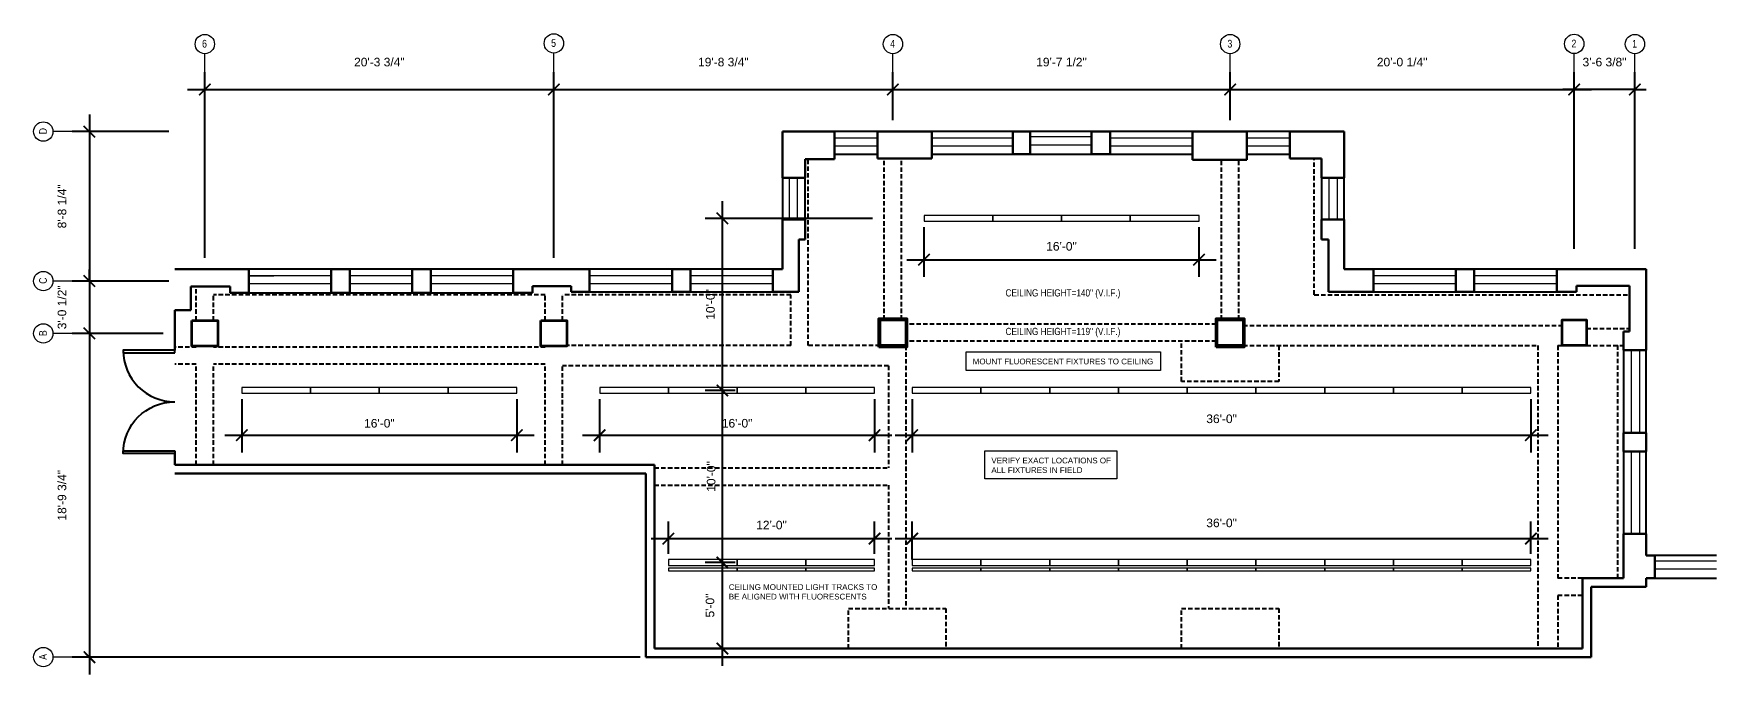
# Model space of a CAD drawing. Extents: x 2166 to 4336, y -1734 to 661.
# Drawn here: x 3161 to 4336, y -858 to -412 of the extents above; entities that cross this region are included whole.
import ezdxf

# ---------------------------------------------------------------- set-up
doc = ezdxf.new("R2010")
doc.units = 0
doc.header["$LTSCALE"] = 25
doc.header["$MEASUREMENT"] = 0
doc.header["$PDMODE"] = 34
doc.header["$PDSIZE"] = 6
doc.linetypes.add('HIDDEN2', pattern=[0.1875, 0.125, -0.0625])
doc.layers.get('0').update_dxf_attribs({"lineweight": 15})
for name, color, linetype, lineweight in [('A-ANNO-NOTE', 230, 'Continuous', 13), ('A-CEN-COLNUM', 1, 'Continuous', 15), ('A-DIM', 86, 'Continuous', 15), ('A-FURN-FURN', 43, 'HIDDEN2', 25), ('A-PWR-SYMBOL', 3, 'Continuous', 9), ('EXIST-BEAM-OVHD', 32, 'HIDDEN2', 25), ('EXIST-GLAZ-GLAZ', 4, 'Continuous', 18), ('EXIST-S-COL', 32, 'Continuous', 35), ('EXIST-WALL-FULL', 1, 'Continuous', 30), ('EXIST-WALL-PRHT', 32, 'Continuous', 25)]:
    doc.layers.add(name, color=color, linetype=linetype, lineweight=lineweight)
doc.layers.add('NEW-PART', color=1, linetype='Continuous')
doc.styles.add('Arial Narrow', font='ARIALN.TTF', dxfattribs={"height": 12})
doc.styles.add('Arial Narrow 8', font='ARIALN.TTF', dxfattribs={"height": 9})
doc.styles.add('Dim', font='ARIAL.TTF', dxfattribs={"height": 6})
doc.styles.add('DIMPAPER', font='ARIAL.TTF', dxfattribs={"height": 2})
doc.dimstyles.new('AW PAPER', dxfattribs={"dimscale": 0, "dimtxt": 0.5625, "dimasz": 0.125, "dimexe": 0.09375, "dimexo": 0.03125, "dimgap": 0.125, "dimtad": 1, "dimdec": 3, "dimrnd": 0.125, "dimzin": 3, "dimdsep": 46, "dimlunit": 4, "dimtxsty": 'DIMPAPER', "dimblk": 'ARCHTICK', "dimcen": 0.09375, "dimdle": 0.09375, "dimadec": 0, "dimazin": 0, "dimtfac": 1, "dimtdec": 3, "dimtix": 1, "dimtmove": 1, "dimatfit": 2, "dimfxl": 0, "dimfrac": 2, "dimtolj": 1, "dimtzin": 0, "dimarcsym": 0})

# ---------------------------------------------------------------- blocks, each defined once
blk = doc.blocks.new('LDR')
blk.add_line((0, 0), (0, 0))
blk.add_lwpolyline([(-1.75, 0), (0, 0), (0, 36), (-1.75, 36)], close=True)
blk.add_arc((0, 0), 36, 90, 180)
blk = doc.blocks.new('_ARCHTICK')
at = {"color": 0, "linetype": 'ByBlock', "const_width": 0.15}
blk.add_lwpolyline([(-0.5, -0.5), (0.5, 0.5)], dxfattribs=at)
blk = doc.blocks.new('*D42')
at = {"layer": 'A-DIM', "color": 0, "lineweight": -2}
for p, q in [((3281, -568), (3281, -438.6)), ((3524.7, -564), (3524.7, -438.6)), ((3269, -450.6), (3536.7, -450.6))]:
    blk.add_line(p, q, dxfattribs=at)
at = {"layer": 'Defpoints', "color": 0}
for p in [(3524.7, -450.6), (3281, -572), (3524.7, -568)]:
    blk.add_point(p, dxfattribs=at)
at = {"layer": 'A-DIM', "color": 0, "lineweight": -2, "xscale": 8, "yscale": 8, "zscale": 8, "rotation": 180}
blk.add_blockref('_ARCHTICK', (3281, -450.6), dxfattribs=at)
at = {"layer": 'A-DIM', "color": 0, "lineweight": -2, "xscale": 8, "yscale": 8, "zscale": 8}
blk.add_blockref('_ARCHTICK', (3524.7, -450.6), dxfattribs=at)
at = {"layer": 'A-DIM', "color": 0, "insert": (3402.9, -431.5), "char_height": 6, "attachment_point": 5, "style": 'Dim'}
blk.add_mtext('\\A1;20\'-3 3/4"', dxfattribs=at)
blk = doc.blocks.new('*D43')
at = {"layer": 'A-DIM', "color": 0, "lineweight": -2}
for p, q in [((3524.7, -568), (3524.7, -438.6)), ((3761.5, -468), (3761.5, -438.6)), ((3512.7, -450.6), (3773.5, -450.6))]:
    blk.add_line(p, q, dxfattribs=at)
at = {"layer": 'Defpoints', "color": 0}
for p in [(3761.5, -450.6), (3761.5, -472), (3524.7, -572)]:
    blk.add_point(p, dxfattribs=at)
at = {"layer": 'A-DIM', "color": 0, "lineweight": -2, "xscale": 8, "yscale": 8, "zscale": 8, "rotation": 180}
blk.add_blockref('_ARCHTICK', (3524.7, -450.6), dxfattribs=at)
at = {"layer": 'A-DIM', "color": 0, "lineweight": -2, "xscale": 8, "yscale": 8, "zscale": 8}
blk.add_blockref('_ARCHTICK', (3761.5, -450.6), dxfattribs=at)
at = {"layer": 'A-DIM', "color": 0, "insert": (3643.1, -431.5), "char_height": 6, "attachment_point": 5, "style": 'Dim'}
blk.add_mtext('\\A1;19\'-8 3/4"', dxfattribs=at)
blk = doc.blocks.new('*D44')
at = {"layer": 'A-DIM', "color": 0, "lineweight": -2}
for p, q in [((3761.5, -472), (3761.5, -438.6)), ((3997, -468), (3997, -438.6)), ((3749.5, -450.6), (4009, -450.6))]:
    blk.add_line(p, q, dxfattribs=at)
at = {"layer": 'Defpoints', "color": 0}
for p in [(3997, -450.6), (3761.5, -476), (3997, -472)]:
    blk.add_point(p, dxfattribs=at)
at = {"layer": 'A-DIM', "color": 0, "lineweight": -2, "xscale": 8, "yscale": 8, "zscale": 8, "rotation": 180}
blk.add_blockref('_ARCHTICK', (3761.5, -450.6), dxfattribs=at)
at = {"layer": 'A-DIM', "color": 0, "lineweight": -2, "xscale": 8, "yscale": 8, "zscale": 8}
blk.add_blockref('_ARCHTICK', (3997, -450.6), dxfattribs=at)
at = {"layer": 'A-DIM', "color": 0, "insert": (3879.2, -431.5), "char_height": 6, "attachment_point": 5, "style": 'Dim'}
blk.add_mtext('\\A1;19\'-7 1/2"', dxfattribs=at)
blk = doc.blocks.new('*D45')
at = {"layer": 'A-DIM', "color": 0, "lineweight": -2}
for p, q in [((3997, -472), (3997, -438.6)), ((4237.2, -561.8), (4237.2, -438.6)), ((3985, -450.6), (4249.2, -450.6))]:
    blk.add_line(p, q, dxfattribs=at)
at = {"layer": 'Defpoints', "color": 0}
for p in [(4237.2, -450.6), (3997, -476), (4237.2, -565.8)]:
    blk.add_point(p, dxfattribs=at)
at = {"layer": 'A-DIM', "color": 0, "lineweight": -2, "xscale": 8, "yscale": 8, "zscale": 8, "rotation": 180}
blk.add_blockref('_ARCHTICK', (3997, -450.6), dxfattribs=at)
at = {"layer": 'A-DIM', "color": 0, "lineweight": -2, "xscale": 8, "yscale": 8, "zscale": 8}
blk.add_blockref('_ARCHTICK', (4237.2, -450.6), dxfattribs=at)
at = {"layer": 'A-DIM', "color": 0, "insert": (4117.1, -431.5), "char_height": 6, "attachment_point": 5, "style": 'Dim'}
blk.add_mtext('\\A1;20\'-0 1/4"', dxfattribs=at)
blk = doc.blocks.new('*D46')
at = {"layer": 'A-DIM', "color": 0, "lineweight": -2}
for p, q in [((4237.2, -561.8), (4237.2, -438.6)), ((4279.6, -561.8), (4279.6, -438.6)), ((4237.2, -450.6), (4229.2, -450.6)), ((4279.6, -450.6), (4237.2, -450.6)), ((4279.6, -450.6), (4287.6, -450.6))]:
    blk.add_line(p, q, dxfattribs=at)
at = {"layer": 'Defpoints', "color": 0}
for p in [(4237.2, -450.6), (4237.2, -565.8), (4279.6, -565.8)]:
    blk.add_point(p, dxfattribs=at)
at = {"layer": 'A-DIM', "color": 0, "lineweight": -2, "xscale": 8, "yscale": 8, "zscale": 8}
blk.add_blockref('_ARCHTICK', (4237.2, -450.6), dxfattribs=at)
at = {"layer": 'A-DIM', "color": 0, "lineweight": -2, "xscale": 8, "yscale": 8, "zscale": 8, "rotation": 180}
blk.add_blockref('_ARCHTICK', (4279.6, -450.6), dxfattribs=at)
at = {"layer": 'A-DIM', "color": 0, "insert": (4258.4, -431.5), "char_height": 6, "attachment_point": 5, "style": 'Dim'}
blk.add_mtext('\\A1;3\'-6 3/8"', dxfattribs=at)
blk = doc.blocks.new('*D47')
at = {"layer": 'A-DIM', "color": 0, "lineweight": -2}
for p, q in [((3256, -584.2), (3188.4, -584.2)), ((3200.4, -584.2), (3200.4, -576.2)), ((3200.4, -584.2), (3200.4, -620.7)), ((3252, -620.7), (3188.4, -620.7)), ((3200.4, -620.7), (3200.4, -628.7))]:
    blk.add_line(p, q, dxfattribs=at)
at = {"layer": 'Defpoints', "color": 0}
for p in [(3260, -584.2), (3200.4, -620.7), (3256, -620.7)]:
    blk.add_point(p, dxfattribs=at)
at = {"layer": 'A-DIM', "color": 0, "lineweight": -2, "xscale": 8, "yscale": 8, "zscale": 8}
for p, rotation in [((3200.4, -584.2), 270), ((3200.4, -620.7), 90)]:
    blk.add_blockref('_ARCHTICK', p, dxfattribs=dict(at, rotation=rotation))
at = {"layer": 'A-DIM', "color": 0, "insert": (3181.3, -602.5), "char_height": 6, "attachment_point": 5, "rotation": 90, "style": 'Dim'}
blk.add_mtext('\\A1;3\'-0 1/2"', dxfattribs=at)
blk = doc.blocks.new('*D48')
at = {"layer": 'A-DIM', "color": 0, "lineweight": -2}
for p, q in [((3200.4, -608.7), (3200.4, -858.5)), ((3252, -620.7), (3188.4, -620.7)), ((3585, -846.5), (3188.4, -846.5))]:
    blk.add_line(p, q, dxfattribs=at)
at = {"layer": 'Defpoints', "color": 0}
for p in [(3256, -620.7), (3200.4, -846.5), (3589, -846.5)]:
    blk.add_point(p, dxfattribs=at)
at = {"layer": 'A-DIM', "color": 0, "lineweight": -2, "xscale": 8, "yscale": 8, "zscale": 8}
for p, rotation in [((3200.4, -620.7), 90), ((3200.4, -846.5), 270)]:
    blk.add_blockref('_ARCHTICK', p, dxfattribs=dict(at, rotation=rotation))
at = {"layer": 'A-DIM', "color": 0, "insert": (3181.3, -733.6), "char_height": 6, "attachment_point": 5, "rotation": 90, "style": 'Dim'}
blk.add_mtext('\\A1;18\'-9 3/4"', dxfattribs=at)
blk = doc.blocks.new('*D59')
at = {"layer": 'A-DIM', "color": 0, "lineweight": -2}
for p, q in [((3642.4, -852.5), (3642.4, -768.5)), ((3651.3, -780.5), (3630.4, -780.5)), ((3623.3, -840.5), (3654.4, -840.5))]:
    blk.add_line(p, q, dxfattribs=at)
at = {"layer": 'Defpoints', "color": 0}
for p in [(3642.4, -780.5), (3655.3, -780.5), (3619.3, -840.5)]:
    blk.add_point(p, dxfattribs=at)
at = {"layer": 'A-DIM', "color": 0, "lineweight": -2, "xscale": 8, "yscale": 8, "zscale": 8}
for p, rotation in [((3642.4, -780.5), 90), ((3642.4, -840.5), 270)]:
    blk.add_blockref('_ARCHTICK', p, dxfattribs=dict(at, rotation=rotation))
at = {"layer": 'A-DIM', "color": 0, "insert": (3633.8, -810.5), "char_height": 6, "attachment_point": 5, "rotation": 90, "style": 'Dim'}
blk.add_mtext('\\A1;5\'-0"', dxfattribs=at)
blk = doc.blocks.new('*D60')
at = {"layer": 'A-DIM', "color": 0, "lineweight": -2}
for p, q in [((3642.4, -792.5), (3642.4, -648.5)), ((3651.3, -660.5), (3630.4, -660.5)), ((3651.3, -780.5), (3630.4, -780.5))]:
    blk.add_line(p, q, dxfattribs=at)
at = {"layer": 'Defpoints', "color": 0}
for p in [(3642.4, -660.5), (3655.3, -660.5), (3655.3, -780.5)]:
    blk.add_point(p, dxfattribs=at)
at = {"layer": 'A-DIM', "color": 0, "lineweight": -2, "xscale": 8, "yscale": 8, "zscale": 8}
for p, rotation in [((3642.4, -660.5), 90), ((3642.4, -780.5), 270)]:
    blk.add_blockref('_ARCHTICK', p, dxfattribs=dict(at, rotation=rotation))
at = {"layer": 'A-DIM', "color": 0, "insert": (3634.6, -720.5), "char_height": 6, "attachment_point": 5, "rotation": 90, "style": 'Dim'}
blk.add_mtext('\\A1;10\'-0"', dxfattribs=at)
blk = doc.blocks.new('*D61')
at = {"layer": 'A-DIM', "color": 0, "lineweight": -2}
for p, q in [((3642.4, -672.5), (3642.4, -528.5)), ((3747.3, -540.5), (3630.4, -540.5)), ((3651.3, -660.5), (3630.4, -660.5))]:
    blk.add_line(p, q, dxfattribs=at)
at = {"layer": 'Defpoints', "color": 0}
for p in [(3642.4, -540.5), (3751.3, -540.5), (3655.3, -660.5)]:
    blk.add_point(p, dxfattribs=at)
at = {"layer": 'A-DIM', "color": 0, "lineweight": -2, "xscale": 8, "yscale": 8, "zscale": 8}
for p, rotation in [((3642.4, -540.5), 90), ((3642.4, -660.5), 270)]:
    blk.add_blockref('_ARCHTICK', p, dxfattribs=dict(at, rotation=rotation))
at = {"layer": 'A-DIM', "color": 0, "insert": (3634.1, -600.5), "char_height": 6, "attachment_point": 5, "rotation": 90, "style": 'Dim'}
blk.add_mtext('\\A1;10\'-0"', dxfattribs=at)
blk = doc.blocks.new('*D62')
at = {"layer": 'A-DIM', "color": 0, "lineweight": -2}
for p, q in [((3775, -666.5), (3775, -703.7)), ((4207, -666.5), (4207, -703.7)), ((3763, -691.7), (4219, -691.7))]:
    blk.add_line(p, q, dxfattribs=at)
at = {"layer": 'Defpoints', "color": 0}
for p in [(3775, -662.5), (4207, -662.5), (4207, -691.7)]:
    blk.add_point(p, dxfattribs=at)
at = {"layer": 'A-DIM', "color": 0, "lineweight": -2, "xscale": 8, "yscale": 8, "zscale": 8, "rotation": 180}
blk.add_blockref('_ARCHTICK', (3775, -691.7), dxfattribs=at)
at = {"layer": 'A-DIM', "color": 0, "lineweight": -2, "xscale": 8, "yscale": 8, "zscale": 8}
blk.add_blockref('_ARCHTICK', (4207, -691.7), dxfattribs=at)
at = {"layer": 'A-DIM', "color": 0, "insert": (3991, -680.3), "char_height": 6, "attachment_point": 5, "style": 'Dim'}
blk.add_mtext('\\A1;36\'-0"', dxfattribs=at)
blk = doc.blocks.new('*D63')
at = {"layer": 'A-DIM', "color": 0, "lineweight": -2}
for p, q in [((3783.2, -546.5), (3783.2, -581.3)), ((3975.2, -546.5), (3975.2, -581.3)), ((3771.2, -569.3), (3987.2, -569.3))]:
    blk.add_line(p, q, dxfattribs=at)
at = {"layer": 'Defpoints', "color": 0}
for p in [(3783.2, -542.5), (3975.2, -542.5), (3975.2, -569.3)]:
    blk.add_point(p, dxfattribs=at)
at = {"layer": 'A-DIM', "color": 0, "lineweight": -2, "xscale": 8, "yscale": 8, "zscale": 8, "rotation": 180}
blk.add_blockref('_ARCHTICK', (3783.2, -569.3), dxfattribs=at)
at = {"layer": 'A-DIM', "color": 0, "lineweight": -2, "xscale": 8, "yscale": 8, "zscale": 8}
blk.add_blockref('_ARCHTICK', (3975.2, -569.3), dxfattribs=at)
at = {"layer": 'A-DIM', "color": 0, "insert": (3879.2, -560), "char_height": 6, "attachment_point": 5, "style": 'Dim'}
blk.add_mtext('\\A1;16\'-0"', dxfattribs=at)
blk = doc.blocks.new('*D64')
at = {"layer": 'A-DIM', "color": 0, "lineweight": -2}
for p, q in [((3775, -778.5), (3775, -751.8)), ((4207, -774.5), (4207, -751.8)), ((3763, -763.8), (4219, -763.8))]:
    blk.add_line(p, q, dxfattribs=at)
at = {"layer": 'Defpoints', "color": 0}
for p in [(4207, -763.8), (3775, -782.5), (4207, -778.5)]:
    blk.add_point(p, dxfattribs=at)
at = {"layer": 'A-DIM', "color": 0, "lineweight": -2, "xscale": 8, "yscale": 8, "zscale": 8, "rotation": 180}
blk.add_blockref('_ARCHTICK', (3775, -763.8), dxfattribs=at)
at = {"layer": 'A-DIM', "color": 0, "lineweight": -2, "xscale": 8, "yscale": 8, "zscale": 8}
blk.add_blockref('_ARCHTICK', (4207, -763.8), dxfattribs=at)
at = {"layer": 'A-DIM', "color": 0, "insert": (3991, -752.9), "char_height": 6, "attachment_point": 5, "style": 'Dim'}
blk.add_mtext('\\A1;36\'-0"', dxfattribs=at)
blk = doc.blocks.new('*D65')
at = {"layer": 'A-DIM', "color": 0, "lineweight": -2}
for p, q in [((3604.7, -774.5), (3604.7, -751.8)), ((3748.7, -774.5), (3748.7, -751.8)), ((3592.7, -763.8), (3760.7, -763.8))]:
    blk.add_line(p, q, dxfattribs=at)
at = {"layer": 'Defpoints', "color": 0}
for p in [(3748.7, -763.8), (3604.7, -778.5), (3748.7, -778.5)]:
    blk.add_point(p, dxfattribs=at)
at = {"layer": 'A-DIM', "color": 0, "lineweight": -2, "xscale": 8, "yscale": 8, "zscale": 8, "rotation": 180}
blk.add_blockref('_ARCHTICK', (3604.7, -763.8), dxfattribs=at)
at = {"layer": 'A-DIM', "color": 0, "lineweight": -2, "xscale": 8, "yscale": 8, "zscale": 8}
blk.add_blockref('_ARCHTICK', (3748.7, -763.8), dxfattribs=at)
at = {"layer": 'A-DIM', "color": 0, "insert": (3676.7, -754.4), "char_height": 6, "attachment_point": 5, "style": 'Dim'}
blk.add_mtext('\\A1;12\'-0"', dxfattribs=at)
blk = doc.blocks.new('*D66')
at = {"layer": 'A-DIM', "color": 0, "lineweight": -2}
for p, q in [((3556.7, -666.5), (3556.7, -703.7)), ((3748.7, -666.5), (3748.7, -703.7)), ((3544.7, -691.7), (3760.7, -691.7))]:
    blk.add_line(p, q, dxfattribs=at)
at = {"layer": 'Defpoints', "color": 0}
for p in [(3556.7, -662.5), (3748.7, -662.5), (3748.7, -691.7)]:
    blk.add_point(p, dxfattribs=at)
at = {"layer": 'A-DIM', "color": 0, "lineweight": -2, "xscale": 8, "yscale": 8, "zscale": 8, "rotation": 180}
blk.add_blockref('_ARCHTICK', (3556.7, -691.7), dxfattribs=at)
at = {"layer": 'A-DIM', "color": 0, "lineweight": -2, "xscale": 8, "yscale": 8, "zscale": 8}
blk.add_blockref('_ARCHTICK', (3748.7, -691.7), dxfattribs=at)
at = {"layer": 'A-DIM', "color": 0, "insert": (3652.7, -683.4), "char_height": 6, "attachment_point": 5, "style": 'Dim'}
blk.add_mtext('\\A1;16\'-0"', dxfattribs=at)
blk = doc.blocks.new('*D67')
at = {"layer": 'A-DIM', "color": 0, "lineweight": -2}
for p, q in [((3306.9, -666.5), (3306.9, -703.7)), ((3498.9, -666.5), (3498.9, -703.7)), ((3294.9, -691.7), (3510.9, -691.7))]:
    blk.add_line(p, q, dxfattribs=at)
at = {"layer": 'Defpoints', "color": 0}
for p in [(3306.9, -662.5), (3498.9, -662.5), (3498.9, -691.7)]:
    blk.add_point(p, dxfattribs=at)
at = {"layer": 'A-DIM', "color": 0, "lineweight": -2, "xscale": 8, "yscale": 8, "zscale": 8, "rotation": 180}
blk.add_blockref('_ARCHTICK', (3306.9, -691.7), dxfattribs=at)
at = {"layer": 'A-DIM', "color": 0, "lineweight": -2, "xscale": 8, "yscale": 8, "zscale": 8}
blk.add_blockref('_ARCHTICK', (3498.9, -691.7), dxfattribs=at)
at = {"layer": 'A-DIM', "color": 0, "insert": (3402.9, -683.4), "char_height": 6, "attachment_point": 5, "style": 'Dim'}
blk.add_mtext('\\A1;16\'-0"', dxfattribs=at)
blk = doc.blocks.new('*D68')
at = {"layer": 'A-DIM', "color": 0, "lineweight": -2}
for p, q in [((3200.4, -468), (3200.4, -596.2)), ((3256, -480), (3188.4, -480)), ((3252, -584.2), (3188.4, -584.2))]:
    blk.add_line(p, q, dxfattribs=at)
at = {"layer": 'Defpoints', "color": 0}
for p in [(3260, -480), (3200.4, -584.2), (3256, -584.2)]:
    blk.add_point(p, dxfattribs=at)
at = {"layer": 'A-DIM', "color": 0, "lineweight": -2, "xscale": 8, "yscale": 8, "zscale": 8}
for p, rotation in [((3200.4, -480), 90), ((3200.4, -584.2), 270)]:
    blk.add_blockref('_ARCHTICK', p, dxfattribs=dict(at, rotation=rotation))
at = {"layer": 'A-DIM', "color": 0, "insert": (3181.3, -532.1), "char_height": 6, "attachment_point": 5, "rotation": 90, "style": 'Dim'}
blk.add_mtext('\\A1;8\'-8 1/4"', dxfattribs=at)

msp = doc.modelspace()

# ---------------------------------------------------------------- linework, layer by layer
for p, q in [((3311.7416, -586.4548), (3311.7416, -580.4548)), ((3311.7416, -580.4548), (3329.1233, -580.4548)), ((3620.2416, -591.7048), (3607.2416, -591.7048)), ((4271.7416, -632.4548), (4271.7416, -619.4548))]:
    msp.add_line(p, q)
at = {"layer": 'A-ANNO-NOTE'}
for points in [[(3812.627, -633.6669), (3948.2567, -633.6669), (3948.2567, -646.4585), (3812.627, -646.4585)], [(3825.6437, -702.6429), (3917.8438, -702.6429), (3917.8438, -722.2109), (3825.6437, -722.2109)]]:
    msp.add_lwpolyline(points, close=True, dxfattribs=at)
at = {"layer": 'A-CEN-COLNUM', "linetype": 'Continuous'}
for p, q in [((3280.9916, -439.0508), (3280.9916, -425.6572)), ((3524.7416, -438.5672), (3524.7416, -425.1735)), ((3761.4916, -439.0508), (3761.4916, -425.6572)), ((3996.9916, -439.0508), (3996.9916, -425.6572)), ((4237.2416, -439.0508), (4237.2416, -425.6572)), ((4279.6166, -439.0508), (4279.6166, -425.6572)), ((3188.3846, -479.9548), (3174.991, -479.9548)), ((3188.3846, -584.2048), (3174.991, -584.2048)), ((3188.3846, -620.7048), (3174.991, -620.7048)), ((3188.3846, -846.4548), (3174.991, -846.4548))]:
    msp.add_line(p, q, dxfattribs=at)
for centre in [(3281.0061, -418.9072), (3524.7561, -418.4235), (3761.5061, -418.9072), (3997.0061, -418.9072), (4237.2561, -418.7666), (4279.6311, -418.9072), (3168.241, -479.9403), (3168.241, -584.1903), (3168.241, -620.6903), (3168.241, -846.4403)]:
    msp.add_circle(centre, 6.75, dxfattribs=at)
at = {"layer": 'A-FURN-FURN'}
for p, q in [((3702.2416, -629.2048), (3702.2416, -499.2048)), ((3755.4916, -611.2048), (3755.4916, -498.7048)), ((3767.4916, -611.2048), (3767.4916, -498.7048)), ((3990.9916, -611.2048), (3990.9916, -499.7048)), ((4002.9916, -611.2048), (4002.9916, -499.7048)), ((4055.7416, -593.7048), (4055.7416, -498.7048)), ((3274.9916, -611.7048), (3274.9916, -587.9548)), ((3286.9916, -611.7048), (3286.9916, -593.7048)), ((3518.7416, -593.7048), (3286.9916, -593.7048)), ((3518.7416, -611.7048), (3518.7416, -593.7048)), ((3530.7416, -611.7048), (3530.7416, -593.7048)), ((3690.2416, -593.7048), (3530.7416, -593.7048)), ((3690.2416, -629.2048), (3690.2416, -593.7048)), ((4055.7416, -593.7048), (4275.7416, -593.7048)), ((3987.2416, -614.2048), (3770.4916, -614.2048)), ((4005.9916, -615.2048), (4228.7416, -615.2048)), ((4245.7416, -617.2048), (4275.7416, -617.2048)), ((3274.9916, -630.2048), (3259.9916, -630.2048)), ((3274.9916, -630.2048), (3274.9916, -629.7048)), ((3286.9916, -630.2048), (3286.9916, -629.7048)), ((3518.7416, -630.2048), (3286.9916, -630.2048)), ((3518.7416, -630.2048), (3518.7416, -629.7048)), ((3690.2416, -629.2048), (3533.7416, -629.2048)), ((3752.4916, -629.2048), (3702.2416, -629.2048)), ((3987.2416, -626.2048), (3770.4916, -626.2048)), ((3770.4916, -629.2048), (3770.4916, -812.4548)), ((4005.9916, -629.2048), (4211.7416, -629.2048)), ((4211.7416, -629.2048), (4211.7416, -840.4548)), ((4225.7416, -629.2048), (4225.7416, -791.4548)), ((4225.7416, -629.2048), (4228.7416, -629.2048)), ((4245.7416, -629.2048), (4271.7416, -629.2048)), ((4267.7416, -791.4548), (4267.7416, -629.2048)), ((3274.9916, -642.2048), (3259.9916, -642.2048)), ((3274.9916, -712.4548), (3274.9916, -642.2048)), ((3518.7416, -642.2048), (3286.9916, -642.2048)), ((3286.9916, -712.4548), (3286.9916, -642.2048)), ((3518.7416, -712.4548), (3518.7416, -642.2048)), ((3758.4916, -643.2048), (3530.7416, -643.2048)), ((3530.7416, -712.4548), (3530.7416, -643.2048)), ((3758.4916, -643.2048), (3758.4916, -714.4548)), ((3594.9916, -714.4548), (3758.4916, -714.4548)), ((3594.9916, -726.4548), (3758.4916, -726.4548)), ((3758.4916, -726.4548), (3758.4916, -812.4548)), ((4242.9916, -791.4548), (4225.7416, -791.4548)), ((4242.9916, -803.4548), (4225.7416, -803.4548)), ((4225.7416, -803.4548), (4225.7416, -840.4548))]:
    msp.add_line(p, q, dxfattribs=at)
for points in [[(4030.9916, -629.2048), (4030.9916, -654.2048), (3962.9916, -654.2048), (3962.9916, -626.2048)], [(3730.4916, -840.4548), (3730.4916, -812.4548), (3798.4916, -812.4548), (3798.4916, -840.4548)], [(3962.9916, -840.4548), (3962.9916, -812.4548), (4030.9916, -812.4548), (4030.9916, -840.4548)]]:
    msp.add_lwpolyline(points, dxfattribs=at)
at = {"layer": 'A-PWR-SYMBOL'}
for points in [[(3783.2416, -542.4548), (3831.2416, -542.4548), (3831.2416, -538.4548), (3783.2416, -538.4548)], [(3831.2416, -542.4548), (3879.2416, -542.4548), (3879.2416, -538.4548), (3831.2416, -538.4548)], [(3879.2416, -542.4548), (3927.2416, -542.4548), (3927.2416, -538.4548), (3879.2416, -538.4548)], [(3927.2416, -542.4548), (3975.2416, -542.4548), (3975.2416, -538.4548), (3927.2416, -538.4548)], [(3306.8666, -662.4548), (3354.8666, -662.4548), (3354.8666, -658.4548), (3306.8666, -658.4548)], [(3354.8666, -662.4548), (3402.8666, -662.4548), (3402.8666, -658.4548), (3354.8666, -658.4548)], [(3402.8666, -662.4548), (3450.8666, -662.4548), (3450.8666, -658.4548), (3402.8666, -658.4548)], [(3450.8666, -662.4548), (3498.8666, -662.4548), (3498.8666, -658.4548), (3450.8666, -658.4548)], [(3556.7416, -662.4548), (3604.7416, -662.4548), (3604.7416, -658.4548), (3556.7416, -658.4548)], [(3604.7416, -662.4548), (3652.7416, -662.4548), (3652.7416, -658.4548), (3604.7416, -658.4548)], [(3652.7416, -662.4548), (3700.7416, -662.4548), (3700.7416, -658.4548), (3652.7416, -658.4548)], [(3700.7416, -662.4548), (3748.7416, -662.4548), (3748.7416, -658.4548), (3700.7416, -658.4548)], [(3774.9916, -662.4548), (3822.9916, -662.4548), (3822.9916, -658.4548), (3774.9916, -658.4548)], [(3822.9916, -662.4548), (3870.9916, -662.4548), (3870.9916, -658.4548), (3822.9916, -658.4548)], [(3870.9916, -662.4548), (3918.9916, -662.4548), (3918.9916, -658.4548), (3870.9916, -658.4548)], [(3918.9916, -662.4548), (3966.9916, -662.4548), (3966.9916, -658.4548), (3918.9916, -658.4548)], [(3966.9916, -662.4548), (4014.9916, -662.4548), (4014.9916, -658.4548), (3966.9916, -658.4548)], [(4014.9916, -662.4548), (4062.9916, -662.4548), (4062.9916, -658.4548), (4014.9916, -658.4548)], [(4062.9916, -662.4548), (4110.9916, -662.4548), (4110.9916, -658.4548), (4062.9916, -658.4548)], [(4110.9916, -662.4548), (4158.9916, -662.4548), (4158.9916, -658.4548), (4110.9916, -658.4548)], [(4158.9916, -662.4548), (4206.9916, -662.4548), (4206.9916, -658.4548), (4158.9916, -658.4548)], [(3604.7416, -782.4548), (3652.7416, -782.4548), (3652.7416, -778.4548), (3604.7416, -778.4548)], [(3604.7416, -786.3217), (3652.7416, -786.3217), (3652.7416, -784.3217), (3604.7416, -784.3217)], [(3652.7416, -782.4548), (3700.7416, -782.4548), (3700.7416, -778.4548), (3652.7416, -778.4548)], [(3652.7416, -786.3217), (3700.7416, -786.3217), (3700.7416, -784.3217), (3652.7416, -784.3217)], [(3700.7416, -782.4548), (3748.7416, -782.4548), (3748.7416, -778.4548), (3700.7416, -778.4548)], [(3700.7416, -786.3217), (3748.7416, -786.3217), (3748.7416, -784.3217), (3700.7416, -784.3217)], [(3774.9916, -782.4548), (3822.9916, -782.4548), (3822.9916, -778.4548), (3774.9916, -778.4548)], [(3774.9916, -786.3217), (3822.9916, -786.3217), (3822.9916, -784.3217), (3774.9916, -784.3217)], [(3822.9916, -782.4548), (3870.9916, -782.4548), (3870.9916, -778.4548), (3822.9916, -778.4548)], [(3822.9916, -786.3217), (3870.9916, -786.3217), (3870.9916, -784.3217), (3822.9916, -784.3217)], [(3870.9916, -782.4548), (3918.9916, -782.4548), (3918.9916, -778.4548), (3870.9916, -778.4548)], [(3870.9916, -786.3217), (3918.9916, -786.3217), (3918.9916, -784.3217), (3870.9916, -784.3217)], [(3918.9916, -782.4548), (3966.9916, -782.4548), (3966.9916, -778.4548), (3918.9916, -778.4548)], [(3918.9916, -786.3217), (3966.9916, -786.3217), (3966.9916, -784.3217), (3918.9916, -784.3217)], [(3966.9916, -782.4548), (4014.9916, -782.4548), (4014.9916, -778.4548), (3966.9916, -778.4548)], [(3966.9916, -786.3217), (4014.9916, -786.3217), (4014.9916, -784.3217), (3966.9916, -784.3217)], [(4014.9916, -782.4548), (4062.9916, -782.4548), (4062.9916, -778.4548), (4014.9916, -778.4548)], [(4014.9916, -786.3217), (4062.9916, -786.3217), (4062.9916, -784.3217), (4014.9916, -784.3217)], [(4062.9916, -782.4548), (4110.9916, -782.4548), (4110.9916, -778.4548), (4062.9916, -778.4548)], [(4062.9916, -786.3217), (4110.9916, -786.3217), (4110.9916, -784.3217), (4062.9916, -784.3217)], [(4110.9916, -782.4548), (4158.9916, -782.4548), (4158.9916, -778.4548), (4110.9916, -778.4548)], [(4110.9916, -786.3217), (4158.9916, -786.3217), (4158.9916, -784.3217), (4110.9916, -784.3217)], [(4158.9916, -782.4548), (4206.9916, -782.4548), (4206.9916, -778.4548), (4158.9916, -778.4548)], [(4158.9916, -786.3217), (4206.9916, -786.3217), (4206.9916, -784.3217), (4158.9916, -784.3217)]]:
    msp.add_lwpolyline(points, close=True, dxfattribs=at)
at = {"layer": 'EXIST-GLAZ-GLAZ'}
for p, q in [((3750.7416, -484.4548), (3720.7416, -484.4548)), ((3750.7416, -490.2048), (3720.7416, -490.2048)), ((3845.2416, -484.4548), (3788.7416, -484.4548)), ((3845.2416, -490.2048), (3788.7416, -490.2048)), ((3900.2416, -483.7048), (3857.2416, -483.7048)), ((3900.2416, -489.4548), (3857.2416, -489.4548)), ((3970.7416, -484.4548), (3913.2416, -484.4548)), ((3970.7416, -490.2048), (3913.2416, -490.2048)), ((4038.7416, -484.4548), (4008.7416, -484.4548)), ((4038.7416, -490.2048), (4008.7416, -490.2048)), ((3688.9916, -512.2048), (3688.9916, -541.2048)), ((3694.7416, -512.2048), (3694.7416, -541.2048)), ((4066.2416, -541.2048), (4066.2416, -512.2048)), ((4071.9916, -541.2048), (4071.9916, -512.2048)), ((3369.2416, -580.4548), (3311.7416, -580.4548)), ((3369.2416, -586.2048), (3311.7416, -586.2048)), ((3425.7416, -580.4548), (3382.2416, -580.4548)), ((3425.7416, -586.2048), (3382.2416, -586.2048)), ((3496.2416, -580.4548), (3438.7416, -580.4548)), ((3496.2416, -586.2048), (3438.7416, -586.2048)), ((3607.2416, -580.4548), (3549.7416, -580.4548)), ((3607.2416, -586.2048), (3549.7416, -586.2048)), ((3677.7416, -580.4548), (3620.2416, -580.4548)), ((3677.7416, -586.2048), (3620.2416, -586.2048)), ((4154.4916, -580.4548), (4096.9916, -580.4548)), ((4154.4916, -586.2048), (4096.9916, -586.2048)), ((4224.9916, -580.4548), (4167.4916, -580.4548)), ((4224.9916, -586.2048), (4167.4916, -586.2048)), ((4277.2416, -689.9548), (4277.2416, -632.4548)), ((4282.9916, -689.9548), (4282.9916, -632.4548)), ((4277.2416, -760.4548), (4277.2416, -702.9548)), ((4282.9916, -760.4548), (4282.9916, -702.9548)), ((4336.4916, -779.4548), (4293.4916, -779.4548)), ((4336.4916, -785.2048), (4293.4916, -785.2048))]:
    msp.add_line(p, q, dxfattribs=at)
at = {"layer": 'EXIST-S-COL'}
for points in [[(3751.7416, -630.2048), (3751.7416, -610.2048), (3771.2416, -610.2048), (3771.2416, -630.2048)], [(3987.2416, -630.2048), (3987.2416, -610.2048), (4006.7416, -610.2048), (4006.7416, -630.2048)], [(3271.9916, -611.7048), (3289.9916, -611.7048), (3289.9916, -629.7048), (3271.9916, -629.7048)], [(3515.7416, -611.7048), (3533.7416, -611.7048), (3533.7416, -629.7048), (3515.7416, -629.7048)], [(3752.4916, -611.2048), (3770.4916, -611.2048), (3770.4916, -629.2048), (3752.4916, -629.2048)], [(3987.9916, -611.2048), (4005.9916, -611.2048), (4005.9916, -629.2048), (3987.9916, -629.2048)], [(4228.7416, -629.2048), (4228.7416, -611.2048), (4245.7416, -611.2048), (4245.7416, -629.2048)]]:
    msp.add_lwpolyline(points, close=True, dxfattribs=at)
at = {"layer": 'EXIST-WALL-FULL'}
for p, q in [((3720.7416, -479.9548), (3684.4916, -479.9548)), ((3684.4916, -512.2048), (3684.4916, -479.9548)), ((3720.7416, -495.7048), (3720.7416, -479.9548)), ((3750.7416, -479.9548), (3750.7416, -495.7048)), ((3750.7416, -479.9548), (3788.7416, -479.9548)), ((3788.7416, -495.7048), (3788.7416, -480.1181)), ((3845.2416, -479.9548), (3845.2416, -495.7048)), ((3845.2416, -479.9548), (3857.2416, -479.9548)), ((3857.2416, -495.7048), (3857.2416, -479.9548)), ((3900.2416, -479.9548), (3900.2416, -495.7048)), ((3900.2416, -479.9548), (3913.2416, -479.9548)), ((3913.2416, -495.7048), (3913.2416, -479.9548)), ((3970.7416, -479.9548), (3970.7416, -495.7048)), ((3970.7416, -479.9548), (4008.7416, -479.9548)), ((4008.7416, -495.7048), (4008.7416, -479.9548)), ((4038.7416, -479.9548), (4038.7416, -495.7048)), ((4038.7416, -479.9548), (4076.4916, -479.9548)), ((4076.4916, -512.2048), (4076.4916, -479.9548)), ((3720.7416, -499.2048), (3700.2416, -499.2048)), ((3700.2416, -499.2048), (3700.2416, -512.2048)), ((3720.7416, -495.7048), (3720.7416, -499.2048)), ((3750.7416, -498.7048), (3750.7416, -495.7048)), ((3788.7416, -498.7048), (3750.7416, -498.7048)), ((3788.7416, -495.7048), (3788.7416, -498.7048)), ((3845.2416, -495.7048), (3853.2416, -495.7048)), ((3857.2416, -495.7048), (3845.2416, -495.7048)), ((3913.2416, -495.7048), (3900.2416, -495.7048)), ((3970.7416, -499.7048), (3970.7416, -495.7048)), ((4008.7416, -499.7048), (3970.7416, -499.7048)), ((4008.7416, -495.7048), (4008.7416, -499.7048)), ((4038.7416, -498.7048), (4038.7416, -495.7048)), ((4060.7416, -498.7048), (4038.7416, -498.7048)), ((4060.7416, -498.7048), (4044.7416, -498.7048)), ((4060.7416, -498.7048), (4060.7416, -512.2048)), ((3700.2416, -512.2048), (3684.4916, -512.2048)), ((4060.7416, -512.2048), (4076.4916, -512.2048)), ((3700.2416, -541.2048), (3684.4916, -541.2048)), ((3684.4916, -541.2048), (3684.4916, -575.9548)), ((3700.2416, -555.2048), (3700.2416, -541.2048)), ((3700.2416, -541.2048), (3700.2416, -555.2048)), ((4060.7416, -555.2048), (4060.7416, -541.2048)), ((4076.4916, -541.2048), (4060.7416, -541.2048)), ((4076.4916, -541.2048), (4076.4916, -575.9548)), ((3700.2416, -555.2048), (3695.7416, -555.2048)), ((3695.7416, -555.2048), (3695.7416, -591.7048)), ((4065.7416, -555.2048), (4060.7416, -555.2048)), ((4065.7416, -591.7048), (4065.7416, -555.2048)), ((3311.7416, -575.9548), (3259.9916, -575.9548)), ((3311.7416, -592.4548), (3311.7416, -575.9548)), ((3311.7416, -586.4548), (3311.7416, -582.4548)), ((3311.7416, -592.4548), (3311.7416, -586.4548)), ((3369.2416, -575.9548), (3369.2416, -592.4548)), ((3382.2416, -575.9548), (3369.2416, -575.9548)), ((3382.2416, -592.4548), (3382.2416, -575.9548)), ((3425.7416, -575.9548), (3425.7416, -592.4548)), ((3438.7416, -575.9548), (3425.7416, -575.9548)), ((3438.7416, -592.4548), (3438.7416, -575.9548)), ((3496.2416, -575.9548), (3496.2416, -592.4548)), ((3549.7416, -575.9548), (3496.2416, -575.9548)), ((3549.7416, -591.7048), (3549.7416, -575.9548)), ((3607.2416, -575.9548), (3607.2416, -591.7048)), ((3620.2416, -575.9548), (3607.2416, -575.9548)), ((3620.2416, -591.7048), (3620.2416, -575.9548)), ((3677.7416, -575.9548), (3677.7416, -591.7048)), ((3684.4916, -575.9548), (3677.7416, -575.9548)), ((4096.9916, -575.9548), (4076.4916, -575.9548)), ((4096.9916, -591.7048), (4096.9916, -575.9548)), ((4154.4916, -575.9548), (4154.4916, -591.7048)), ((4154.4916, -575.9548), (4167.4916, -575.9548)), ((4167.4916, -591.7048), (4167.4916, -575.9548)), ((4224.9916, -575.9548), (4224.9916, -591.7048)), ((4224.9916, -575.9548), (4287.4916, -575.9548)), ((4275.7416, -587.4548), (4238.7416, -587.4548)), ((4238.7416, -587.4548), (4238.7416, -591.7048)), ((4275.7416, -619.4548), (4275.7416, -587.4548)), ((4287.4916, -632.4548), (4287.4916, -575.9548)), ((3298.7416, -587.9548), (3271.2416, -587.9548)), ((3271.2416, -587.9548), (3271.2416, -604.4548)), ((3298.7416, -592.4548), (3298.7416, -587.9548)), ((3311.7416, -592.4548), (3298.7416, -592.4548)), ((3382.2416, -592.4548), (3369.2416, -592.4548)), ((3438.7416, -592.4548), (3425.7416, -592.4548)), ((3509.7416, -592.4548), (3496.2416, -592.4548)), ((3536.7416, -587.7048), (3509.7416, -587.7048)), ((3509.7416, -587.7048), (3509.7416, -592.4548)), ((3536.7416, -591.7048), (3536.7416, -587.7048)), ((3536.7416, -591.7048), (3549.7416, -591.7048)), ((3549.7416, -591.7048), (3536.7416, -591.7048)), ((3607.2416, -591.7048), (3620.2416, -591.7048)), ((3695.7416, -591.7048), (3677.7416, -591.7048)), ((4065.7416, -591.7048), (4096.9916, -591.7048)), ((4096.9916, -591.7048), (4065.7416, -591.7048)), ((4065.7416, -591.7048), (4083.7416, -591.7048)), ((4167.4916, -591.7048), (4154.4916, -591.7048)), ((4238.7416, -591.7048), (4224.9916, -591.7048)), ((3259.9916, -604.4548), (3259.9916, -632.4548)), ((3271.2416, -604.4548), (3259.9916, -604.4548)), ((4271.7416, -619.4548), (4275.7416, -619.4548)), ((4271.7416, -619.4548), (4271.7416, -632.4548)), ((4271.7416, -632.4548), (4287.4916, -632.4548)), ((4287.4916, -689.9548), (4271.7416, -689.9548)), ((4271.7416, -702.9548), (4271.7416, -689.9548)), ((4287.4916, -689.9548), (4287.4916, -702.9548)), ((3259.9916, -704.4548), (3259.9916, -712.4548)), ((4271.7416, -702.9548), (4287.4916, -702.9548)), ((3259.9916, -712.4548), (3594.9916, -712.4548)), ((3594.9916, -712.4548), (3594.9916, -840.4548)), ((3259.9916, -718.4548), (3588.9916, -718.4548)), ((3588.9916, -718.4548), (3588.9916, -846.4548)), ((4271.7416, -791.4548), (4271.7416, -760.4548)), ((4287.4916, -760.4548), (4271.7416, -760.4548)), ((4287.4916, -760.4548), (4287.4916, -775.7048)), ((4287.4916, -775.7048), (4293.4916, -775.7048)), ((4293.4916, -775.7048), (4293.4916, -791.4548)), ((4242.9916, -840.4548), (4242.9916, -791.4548)), ((4242.9916, -791.4548), (4271.7416, -791.4548)), ((4248.9916, -846.4548), (4248.9916, -797.4548)), ((4248.9916, -797.4548), (4287.4916, -797.4548)), ((4293.4916, -791.4548), (4287.4916, -791.4548)), ((4287.4916, -791.4548), (4287.4916, -797.4548)), ((3594.9916, -840.4548), (4242.9916, -840.4548)), ((3588.9916, -846.4548), (4248.9916, -846.4548))]:
    msp.add_line(p, q, dxfattribs=at)
at = {"layer": 'EXIST-WALL-PRHT', "linetype": 'Continuous'}
for p, q in [((3750.7416, -479.9548), (3720.7416, -479.9548)), ((3845.2416, -479.9548), (3788.7416, -479.9548)), ((3900.2416, -479.9548), (3857.2416, -479.9548)), ((3970.7416, -479.9548), (3913.2416, -479.9548)), ((4038.7416, -479.9548), (4008.7416, -479.9548)), ((3720.7416, -495.7048), (3750.7416, -495.7048)), ((3788.7416, -495.7048), (3845.2416, -495.7048)), ((3857.2416, -495.7048), (3900.2416, -495.7048)), ((3913.2416, -495.7048), (3970.7416, -495.7048)), ((4008.7416, -495.7048), (4038.7416, -495.7048)), ((3684.4916, -512.2048), (3684.4916, -541.2048)), ((3700.2416, -541.2048), (3700.2416, -512.2048)), ((4060.7416, -512.2048), (4060.7416, -541.2048)), ((4076.4916, -541.2048), (4076.4916, -512.2048)), ((3369.2416, -575.9548), (3311.7416, -575.9548)), ((3425.7416, -575.9548), (3382.2416, -575.9548)), ((3496.2416, -575.9548), (3438.7416, -575.9548)), ((3607.2416, -575.9548), (3549.7416, -575.9548)), ((3677.7416, -575.9548), (3620.2416, -575.9548)), ((4154.4916, -575.9548), (4096.9916, -575.9548)), ((4224.9916, -575.9548), (4167.4916, -575.9548)), ((3311.7416, -592.4548), (3369.2416, -592.4548)), ((3382.2416, -592.4548), (3425.7416, -592.4548)), ((3438.7416, -592.4548), (3496.2416, -592.4548)), ((3549.7416, -591.7048), (3607.2416, -591.7048)), ((3620.2416, -591.7048), (3677.7416, -591.7048)), ((4096.9916, -591.7048), (4154.4916, -591.7048)), ((4167.4916, -591.7048), (4224.9916, -591.7048)), ((4271.7416, -632.4548), (4271.7416, -689.9548)), ((4287.4916, -689.9548), (4287.4916, -632.4548)), ((4271.7416, -702.9548), (4271.7416, -760.4548)), ((4287.4916, -760.4548), (4287.4916, -702.9548)), ((4336.4916, -775.7048), (4293.4916, -775.7048)), ((4293.4916, -791.4548), (4336.4916, -791.4548))]:
    msp.add_line(p, q, dxfattribs=at)

# ---------------------------------------------------------------- block references
at = {"layer": 'NEW-PART', "rotation": 89.99999999999999}
msp.add_blockref('LDR', (3259.9916, -632.4548), dxfattribs=at)
at = {"layer": 'NEW-PART', "xscale": -1, "rotation": 89.99999999999999}
msp.add_blockref('LDR', (3259.9916, -704.4548), dxfattribs=at)

# ---------------------------------------------------------------- texts
at = {"layer": 'A-ANNO-NOTE', "char_height": 4, "attachment_point": 7, "style": 'DIMPAPER'}
for s, insert in [('MOUNT FLUORESCENT FIXTURES TO CEILING', (3817.226, -642.3349)), ('VERIFY EXACT LOCATIONS OF \\PALL FIXTURES IN FIELD', (3830.2428, -718.0873)), ('CEILING MOUNTED LIGHT TRACKS TO \\PBE ALIGNED WITH FLUORESCENTS', (3646.929, -806.3292))]:
    msp.add_mtext(s, dxfattribs=dict(at, insert=insert))
at = {"layer": 'A-CEN-COLNUM', "linetype": 'Continuous', "style": 'Arial Narrow 8'}
for s, p in [('6', (3279.0994, -421.3299)), ('5', (3522.8494, -420.8462)), ('4', (3759.5994, -421.3299)), ('3', (3995.0994, -421.3299)), ('2', (4235.3494, -421.1893)), ('1', (4277.7244, -421.3299))]:
    msp.add_text(s, height=5.3251, dxfattribs=at).set_placement(p)
for s, p in [('D', (3170.6637, -481.847)), ('C', (3170.6637, -586.097)), ('B', (3170.6637, -622.597)), ('A', (3170.6637, -848.347))]:
    msp.add_text(s, height=5.3251, rotation=90, dxfattribs=at).set_placement(p)
at = {"layer": 'EXIST-BEAM-OVHD', "linetype": 'Continuous', "char_height": 5, "attachment_point": 5, "style": 'Arial Narrow'}
for s, insert, width in [('CEILING HEIGHT=140" (V.I.F.)', (3880.2301, -593.1778), 111.391563), ('CEILING HEIGHT=119" (V.I.F.)', (3880.2301, -620.0735), 121.886633)]:
    msp.add_mtext(s, dxfattribs=dict(at, insert=insert, width=width))

# ---------------------------------------------------------------- dimensions: what is measured, and where the dimension line sits
at = {"layer": 'A-DIM'}
for base, p1, p2, picture, middle in [((3524.7416, -450.5672), (3280.9916, -571.9548), (3524.7416, -567.9548), '*D42', (3402.8666, -431.4628)), ((3761.4916, -450.5672), (3524.7416, -571.9548), (3761.4916, -471.9548), '*D43', (3643.1166, -431.4628)), ((3996.9916, -450.5672), (3761.4916, -475.9548), (3996.9916, -471.9548), '*D44', (3879.2416, -431.4648)), ((4237.2416, -450.5672), (3996.9916, -475.9548), (4237.2416, -565.8383), '*D45', (4117.1166, -431.4648)), ((4237.2416, -450.5672), (4279.6166, -565.8383), (4237.2416, -565.8383), '*D46', (4258.4291, -431.4628))]:
    dim = msp.add_linear_dim(base=base, p1=p1, p2=p2, dimstyle='AW PAPER', override={"dimscale": 128, "dimasz": 0.0625, "dimtxsty": 'Dim'}, dxfattribs=at)
    dim.commit()
    dim.dimension.update_dxf_attribs({"geometry": picture, "text_midpoint": middle})
for base, p1, p2, picture, middle in [((3200.3846, -584.2048), (3259.9916, -479.9548), (3255.9916, -584.2048), '*D68', (3181.2823, -532.0798)), ((3200.3846, -620.7048), (3259.9916, -584.2048), (3255.9916, -620.7048), '*D47', (3181.2803, -602.4548)), ((3200.3846, -846.4548), (3255.9916, -620.7048), (3588.9916, -846.4548), '*D48', (3181.2803, -733.5798))]:
    dim = msp.add_linear_dim(base=base, p1=p1, p2=p2, angle=90, dimstyle='AW PAPER', override={"dimscale": 128, "dimasz": 0.0625, "dimtxsty": 'Dim'}, dxfattribs=at)
    dim.commit()
    dim.dimension.update_dxf_attribs({"geometry": picture, "text_midpoint": middle})
for base, p1, p2, picture, middle in [((3642.4178, -540.4548), (3655.2761, -660.4548), (3751.2761, -540.4548), '*D61', (3653.1305, -600.4548)), ((3642.4178, -660.4548), (3655.2761, -780.4548), (3655.2761, -660.4548), '*D60', (3653.6934, -720.4548)), ((3642.4178, -780.4548), (3619.2761, -840.4548), (3655.2761, -780.4548), '*D59', (3652.8306, -810.4548))]:
    dim = msp.add_linear_dim(base=base, p1=p1, p2=p2, angle=90, dimstyle='AW PAPER', override={"dimscale": 128, "dimasz": 0.0625, "dimtxsty": 'Dim'}, dxfattribs=at)
    dim.commit()
    dim.dimension.update_dxf_attribs({"geometry": picture, "text_midpoint": middle, "dimtype": 160})
for base, p1, p2, picture, middle in [((3975.2416, -569.3359), (3783.2416, -542.4548), (3975.2416, -542.4548), '*D63', (3879.2416, -579.0844)), ((3498.8666, -691.7203), (3306.8666, -662.4548), (3498.8666, -662.4548), '*D67', (3402.8666, -702.4675)), ((3748.7416, -691.7203), (3556.7416, -662.4548), (3748.7416, -662.4548), '*D66', (3652.7416, -702.4548)), ((4206.9916, -691.7203), (3774.9916, -662.4548), (4206.9916, -662.4548), '*D62', (3990.9916, -699.3947)), ((3748.7416, -763.7823), (3604.7416, -778.4548), (3748.7416, -778.4548), '*D65', (3676.7416, -773.4956)), ((4206.9916, -763.7823), (3774.9916, -782.4548), (4206.9916, -778.4548), '*D64', (3990.9916, -772.0086))]:
    dim = msp.add_linear_dim(base=base, p1=p1, p2=p2, dimstyle='AW PAPER', override={"dimscale": 128, "dimasz": 0.0625, "dimtxsty": 'Dim'}, dxfattribs=at)
    dim.commit()
    dim.dimension.update_dxf_attribs({"geometry": picture, "text_midpoint": middle, "dimtype": 160})

doc.saveas('drawing.dxf')
